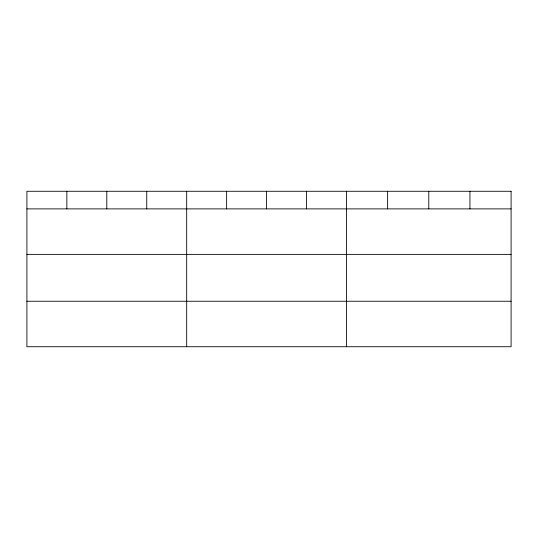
<?xml version="1.0" encoding="UTF-8"?>
<svg xmlns="http://www.w3.org/2000/svg" width="538" height="538" viewBox="0 0 538 538"><rect width="100%" height="100%" fill="white"/><g stroke="black" fill="none" stroke-linecap="round" stroke-linejoin="round"><path stroke-width="0.81" d="M26.9 208.885L511.1 208.885M26.9 254.373L511.1 254.373M26.9 301.24L511.1 301.24M469.943 191.272L469.943 208.885M428.786 191.272L428.786 208.885M387.629 191.272L387.629 208.885M346.472 191.272L346.472 346.728M306.526 191.272L306.526 208.885M266.579 191.272L266.579 208.885M226.632 191.272L226.632 208.885M186.686 191.272L186.686 346.728M146.739 191.272L146.739 208.885M106.793 191.272L106.793 208.885M66.847 191.272L66.847 208.885M511.1 191.272L26.9 191.272L26.9 346.728L511.1 346.728L511.1 191.272"/></g></svg>
